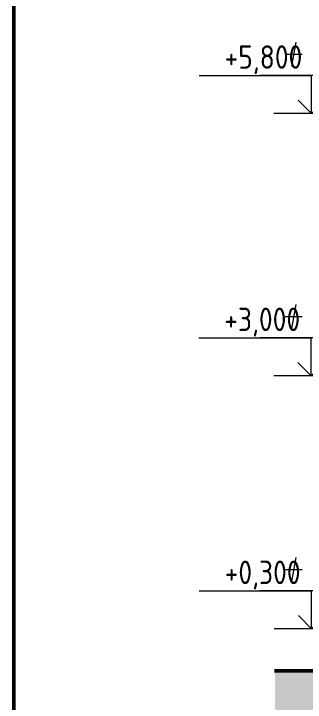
# Model space of a CAD drawing. Header units: millimetres. Extents: x 148937 to 2048786, y 870 to 351006.
# Drawn here: x 505009 to 508125, y 299438 to 306786 of the extents above; entities that cross this region are included whole.
import ezdxf

# ---------------------------------------------------------------- set-up
doc = ezdxf.new("R2010")
doc.units = ezdxf.units.MM
doc.layers.add('PDF _Геометрия', color=7, linetype='Continuous')
for name, color, linetype, lineweight in [('Высотные отметки', 7, 'Continuous', 9), ('Типовые аннотации', 7, 'Continuous', 9), ('Элементы узлов', 7, 'Continuous', 18)]:
    doc.layers.add(name, color=color, linetype=linetype, lineweight=lineweight)
doc.layers.add('Линии', color=7, linetype='Continuous', lineweight=9, true_color=0x00a600)
doc.styles.add('GOST Common_1', font='GOST Common.ttf', dxfattribs={"width": 0.9, "height": 250})

# ---------------------------------------------------------------- blocks, each defined once
blk = doc.blocks.new('Высотные отметки - Стрелка вверх-5091-_О__Ф__1-10__Южный')
at = {"layer": 'Типовые аннотации'}
for p, q in [((-2280.3, 6200), (-3480.3, 6200)), ((-2280.3, 5800), (-2280.3, 6200)), ((-1880.3, 5800), (-2680.3, 5800))]:
    blk.add_line(p, q, dxfattribs=at)
at = {"layer": 'Типовые аннотации', "lineweight": 20}
for q in [(-2421.8, 5941.4), (-2138.9, 5941.4)]:
    blk.add_line((-2280.3, 5800), q, dxfattribs=at)

msp = doc.modelspace()

# ---------------------------------------------------------------- hatches: boundary and pattern name
at = {"layer": 'Элементы узлов', "true_color": 0xffffff}
msp.add_hatch(color=7, dxfattribs=at).paths.add_polyline_path([(507800.14665, 298677.63109), (557756.93578, 298677.63109), (557756.93578, 299774.69191), (507800.14665, 299774.69191)], flags=0)

# ---------------------------------------------------------------- linework, layer by layer
at = {"layer": 'PDF _Геометрия', "lineweight": 50}
msp.add_lwpolyline([(505009.00663, 272180.38449), (505009.00663, 313179.30952), (561906.96703, 313179.30952), (561906.96703, 272180.38449)], close=True, dxfattribs=at)
at = {"layer": 'PDF _Геометрия', "color": 30, "lineweight": 15, "true_color": 0xff7e00}
for points in [[(508025.11798, 306483.28304), (507977.85697, 306225.49572)], [(507911.25999, 306354.39026), (508091.71112, 306354.39026)], [(509238.86315, 305727.10706), (509238.86315, 306126.67742), (507638.43346, 306126.67742)], [(508025.11798, 303684.1426), (507977.85697, 303426.35527)], [(507911.25999, 303555.24762), (508091.71112, 303555.24762)], [(509238.86315, 302925.81848), (509238.86315, 303327.53706), (507638.43346, 303327.53706)], [(508025.11798, 300983.82097), (507977.85697, 300726.03365)], [(507911.25999, 300854.926), (508091.71112, 300854.926)], [(509238.86315, 300227.64499), (509238.86315, 300627.21535), (507638.43346, 300627.21535)]]:
    msp.add_lwpolyline(points, dxfattribs=at)
at = {"layer": 'Линии', "color": 7, "lineweight": 50}
msp.add_line((557752.93578, 299772.69191), (507796.14665, 299772.69191), dxfattribs=at)

# ---------------------------------------------------------------- block references
at = {"layer": 'Высотные отметки', "lineweight": 20}
for p in [(510471.14665, 299922.64499), (510468.2106, 297122.64499), (510472.99346, 294422.64499)]:
    msp.add_blockref('Высотные отметки - Стрелка вверх-5091-_О__Ф__1-10__Южный', p, dxfattribs=at)

# ---------------------------------------------------------------- texts
at = {"layer": 'Высотные отметки', "char_height": 250, "width": 1028.8225687, "attachment_point": 1, "line_spacing_factor": 1.022761, "style": 'GOST Common_1'}
for s, insert in [('+5,800', (507262.12827, 306449.35207)), ('+3,000', (507259.19222, 303649.35207)), ('+0,300', (507263.97508, 300949.35207))]:
    msp.add_mtext(s, dxfattribs=dict(at, insert=insert))

doc.saveas('drawing.dxf')
